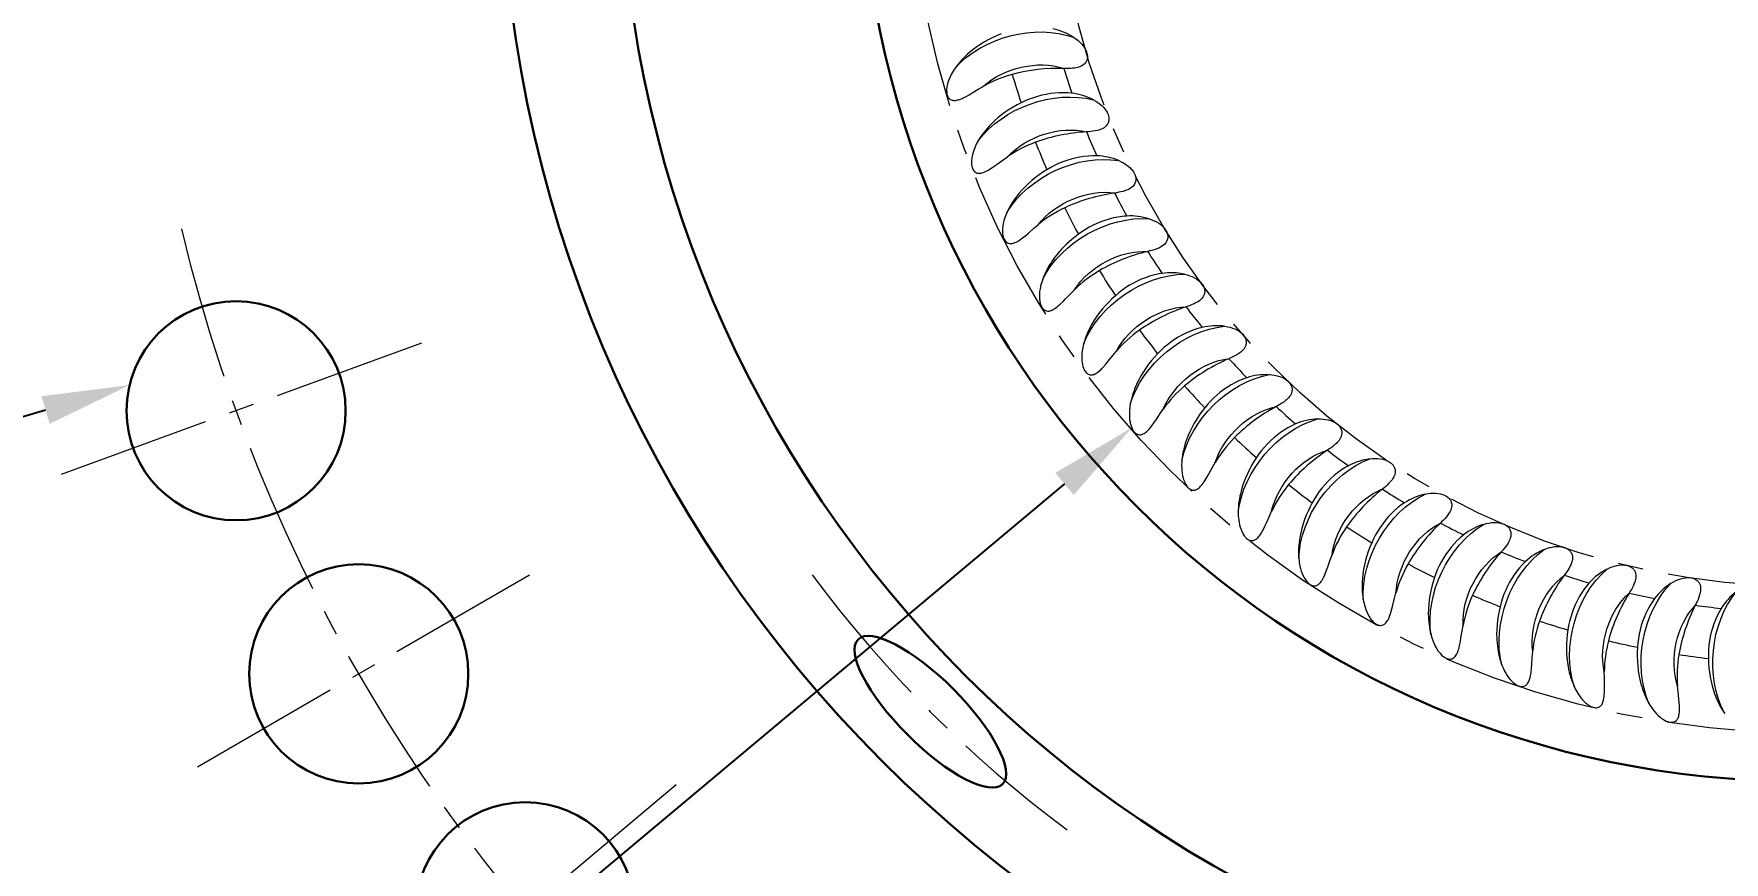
# Model space of a CAD drawing. Extents: x 89 to 513, y 1 to 440.
# Drawn here: x 173.3 to 231.2, y 167.3 to 195.6 of the extents above; entities that cross this region are included whole.
import ezdxf
from ezdxf import colors
from ezdxf.entities.mleader import LeaderData, LeaderLine
from ezdxf.math import Vec2, Vec3

# ---------------------------------------------------------------- set-up
doc = ezdxf.new("R2010")
doc.units = 0
doc.header["$LTSCALE"] = 7
doc.header["$MEASUREMENT"] = 0
doc.linetypes.add('CENTER2', pattern=[1.125, 0.75, -0.125, 0.125, -0.125])
doc.layers.get('0').update_dxf_attribs({"linetype": 'CONTINUOUS', "lineweight": 15})
for name, color, linetype, lineweight in [('1', 1, 'CENTER2', 15), ('3', 3, 'CONTINUOUS', 30), ('8', 252, 'CONTINUOUS', 15)]:
    doc.layers.add(name, color=color, linetype=linetype, lineweight=lineweight)
doc.styles.get("Standard").update_dxf_attribs({"font": 'isocp.shx', "height": 3})

# ---------------------------------------------------------------- blocks, each defined once
blk = doc.blocks.new('A$C60527742')
at = {"layer": '8', "ltscale": 0.000105717}
blk.add_line((-25.221, -7.782), (-25.226, -7.782), dxfattribs=at)
at = {"layer": '8', "ltscale": 0.000105832}
blk.add_line((-24.447, -9.95), (-24.452, -9.95), dxfattribs=at)
at = {"layer": '8', "ltscale": 0.000105631}
blk.add_line((-23.487, -12.043), (-23.491, -12.044), dxfattribs=at)
at = {"layer": '8', "ltscale": 0.000105436}
blk.add_line((-22.348, -14.044), (-22.352, -14.045), dxfattribs=at)
at = {"layer": '8', "ltscale": 0.000105614}
blk.add_line((-21.039, -15.939), (-21.043, -15.94), dxfattribs=at)
at = {"layer": '8', "ltscale": 0.000105789}
blk.add_line((-19.57, -17.712), (-19.574, -17.713), dxfattribs=at)
at = {"layer": '8', "ltscale": 0.000105645}
blk.add_line((-17.952, -19.35), (-17.955, -19.352), dxfattribs=at)
at = {"layer": '8', "ltscale": 0.0001057}
for p, q in [((-16.197, -20.841), (-16.2, -20.843)), ((-5.872, -25.733), (-5.874, -25.737))]:
    blk.add_line(p, q, dxfattribs=at)
at = {"layer": '8', "ltscale": 0.00010581}
blk.add_line((-14.319, -22.173), (-14.322, -22.176), dxfattribs=at)
at = {"layer": '8', "ltscale": 0.000105379}
blk.add_line((-12.332, -23.337), (-12.335, -23.34), dxfattribs=at)
at = {"layer": '8', "ltscale": 0.000105762}
blk.add_line((-10.251, -24.323), (-10.254, -24.326), dxfattribs=at)
at = {"layer": '8', "ltscale": 0.000105744}
blk.add_line((-8.092, -25.124), (-8.095, -25.127), dxfattribs=at)
at = {"layer": '8', "ltscale": 0.0001056}
blk.add_line((-3.607, -26.147), (-3.608, -26.151), dxfattribs=at)
at = {"layer": '8'}
for points in [[(-24.893, -6.713), (-24.813, -6.767), (-24.74, -6.823), (-24.674, -6.882), (-24.615, -6.944), (-24.562, -7.007), (-24.517, -7.073), (-24.497, -7.107), (-24.479, -7.142), (-24.464, -7.175), (-24.451, -7.208), (-24.437, -7.253), (-24.427, -7.299), (-24.421, -7.346), (-24.421, -7.394), (-24.426, -7.444), (-24.432, -7.469), (-24.44, -7.495), (-24.45, -7.52), (-24.462, -7.546), (-24.478, -7.571), (-24.497, -7.597), (-24.531, -7.633), (-24.574, -7.667), (-24.615, -7.693), (-24.661, -7.715), (-24.712, -7.734), (-24.763, -7.749), (-24.804, -7.758), (-24.845, -7.766), (-24.925, -7.776), (-25.003, -7.781), (-25.079, -7.783), (-25.151, -7.783), (-25.221, -7.782)], [(-28.946, -7.766), (-28.983, -7.821), (-29.019, -7.877), (-29.052, -7.932), (-29.082, -7.987), (-29.121, -8.065), (-29.155, -8.145), (-29.185, -8.227), (-29.21, -8.312), (-29.221, -8.359), (-29.23, -8.407), (-29.235, -8.447), (-29.239, -8.487), (-29.24, -8.547), (-29.237, -8.608), (-29.232, -8.637), (-29.226, -8.667), (-29.215, -8.704), (-29.2, -8.74), (-29.181, -8.773), (-29.158, -8.802), (-29.132, -8.826), (-29.103, -8.845), (-29.072, -8.859), (-29.051, -8.866), (-29.029, -8.871), (-29.003, -8.874), (-28.976, -8.875), (-28.939, -8.873), (-28.903, -8.868), (-28.867, -8.86), (-28.831, -8.851), (-28.76, -8.826), (-28.707, -8.804), (-28.654, -8.779), (-28.592, -8.748), (-28.471, -8.681), (-28.367, -8.62), (-28.154, -8.492), (-27.993, -8.398)], [(-24.948, -8.629), (-25.095, -8.617), (-25.242, -8.612), (-25.39, -8.615), (-25.539, -8.625), (-25.687, -8.642), (-25.834, -8.667), (-25.981, -8.698), (-26.126, -8.737), (-26.27, -8.782), (-26.412, -8.833), (-26.551, -8.891), (-26.688, -8.955)], [(-24.213, -8.857), (-24.129, -8.904), (-24.051, -8.954), (-23.98, -9.007), (-23.916, -9.062), (-23.858, -9.121), (-23.807, -9.183), (-23.784, -9.215), (-23.763, -9.248), (-23.745, -9.28), (-23.73, -9.312), (-23.712, -9.355), (-23.698, -9.4), (-23.688, -9.446), (-23.683, -9.494), (-23.685, -9.544), (-23.688, -9.57), (-23.694, -9.597), (-23.701, -9.623), (-23.711, -9.649), (-23.725, -9.676), (-23.741, -9.703), (-23.772, -9.742), (-23.812, -9.78), (-23.851, -9.809), (-23.895, -9.835), (-23.943, -9.858), (-23.993, -9.878), (-24.033, -9.891), (-24.074, -9.902), (-24.153, -9.919), (-24.23, -9.931), (-24.305, -9.939), (-24.377, -9.946), (-24.447, -9.95)], [(-28.159, -10.259), (-28.192, -10.317), (-28.222, -10.376), (-28.25, -10.433), (-28.276, -10.492), (-28.307, -10.573), (-28.335, -10.656), (-28.357, -10.74), (-28.374, -10.826), (-28.381, -10.874), (-28.386, -10.923), (-28.388, -10.963), (-28.388, -11.003), (-28.384, -11.063), (-28.375, -11.123), (-28.368, -11.152), (-28.359, -11.181), (-28.345, -11.217), (-28.327, -11.252), (-28.305, -11.283), (-28.28, -11.31), (-28.252, -11.332), (-28.221, -11.348), (-28.19, -11.359), (-28.168, -11.364), (-28.145, -11.367), (-28.119, -11.368), (-28.092, -11.367), (-28.056, -11.361), (-28.02, -11.353), (-27.985, -11.343), (-27.95, -11.33), (-27.881, -11.299), (-27.83, -11.272), (-27.78, -11.243), (-27.72, -11.206), (-27.606, -11.129), (-27.508, -11.06), (-27.306, -10.913), (-27.155, -10.805)], [(-24.101, -10.771), (-24.248, -10.771), (-24.395, -10.779), (-24.543, -10.795), (-24.69, -10.818), (-24.836, -10.848), (-24.981, -10.885), (-25.124, -10.93), (-25.266, -10.981), (-25.405, -11.038), (-25.541, -11.102), (-25.675, -11.171), (-25.806, -11.247)], [(-23.349, -10.934), (-23.261, -10.973), (-23.179, -11.016), (-23.104, -11.062), (-23.035, -11.112), (-22.972, -11.166), (-22.916, -11.223), (-22.89, -11.253), (-22.867, -11.284), (-22.846, -11.314), (-22.828, -11.344), (-22.806, -11.386), (-22.788, -11.429), (-22.775, -11.475), (-22.766, -11.522), (-22.763, -11.572), (-22.764, -11.598), (-22.767, -11.625), (-22.772, -11.652), (-22.78, -11.679), (-22.791, -11.707), (-22.805, -11.735), (-22.833, -11.777), (-22.869, -11.818), (-22.905, -11.85), (-22.947, -11.881), (-22.993, -11.908), (-23.041, -11.931), (-23.08, -11.948), (-23.119, -11.962), (-23.196, -11.986), (-23.272, -12.005), (-23.346, -12.02), (-23.417, -12.032), (-23.487, -12.043)], [(-27.158, -12.674), (-27.185, -12.735), (-27.211, -12.796), (-27.233, -12.856), (-27.253, -12.916), (-27.278, -13), (-27.298, -13.084), (-27.313, -13.17), (-27.323, -13.258), (-27.325, -13.306), (-27.326, -13.355), (-27.324, -13.395), (-27.321, -13.435), (-27.312, -13.495), (-27.298, -13.554), (-27.288, -13.582), (-27.277, -13.61), (-27.259, -13.645), (-27.238, -13.678), (-27.214, -13.707), (-27.186, -13.731), (-27.156, -13.751), (-27.125, -13.764), (-27.092, -13.773), (-27.07, -13.776), (-27.048, -13.777), (-27.021, -13.775), (-26.995, -13.772), (-26.959, -13.763), (-26.924, -13.752), (-26.89, -13.738), (-26.856, -13.723), (-26.79, -13.686), (-26.742, -13.655), (-26.694, -13.622), (-26.638, -13.58), (-26.531, -13.493), (-26.439, -13.415), (-26.251, -13.252), (-26.11, -13.131)], [(-22.307, -12.927), (-22.216, -12.958), (-22.131, -12.994), (-22.052, -13.034), (-21.979, -13.078), (-21.911, -13.126), (-21.85, -13.178), (-21.822, -13.205), (-21.796, -13.234), (-21.773, -13.262), (-21.752, -13.291), (-21.727, -13.331), (-21.705, -13.372), (-21.688, -13.416), (-21.675, -13.462), (-21.667, -13.512), (-21.666, -13.538), (-21.667, -13.566), (-21.67, -13.592), (-21.676, -13.62), (-21.684, -13.649), (-21.696, -13.678), (-21.719, -13.722), (-21.752, -13.766), (-21.785, -13.802), (-21.824, -13.835), (-21.868, -13.866), (-21.914, -13.894), (-21.951, -13.914), (-21.989, -13.931), (-22.063, -13.962), (-22.137, -13.987), (-22.21, -14.009), (-22.279, -14.027), (-22.348, -14.044)], [(-25.95, -14.993), (-25.972, -15.056), (-25.992, -15.119), (-26.009, -15.18), (-26.024, -15.242), (-26.041, -15.328), (-26.054, -15.414), (-26.061, -15.501), (-26.063, -15.589), (-26.062, -15.637), (-26.058, -15.686), (-26.053, -15.726), (-26.046, -15.765), (-26.032, -15.824), (-26.013, -15.881), (-26.001, -15.909), (-25.987, -15.936), (-25.967, -15.969), (-25.943, -16), (-25.916, -16.027), (-25.886, -16.049), (-25.855, -16.065), (-25.822, -16.076), (-25.789, -16.082), (-25.766, -16.083), (-25.744, -16.082), (-25.718, -16.078), (-25.692, -16.072), (-25.657, -16.061), (-25.623, -16.046), (-25.59, -16.03), (-25.558, -16.011), (-25.496, -15.969), (-25.45, -15.933), (-25.406, -15.896), (-25.353, -15.85), (-25.254, -15.754), (-25.17, -15.669), (-24.996, -15.489), (-24.866, -15.357)], [(-21.865, -14.792), (-22.009, -14.818), (-22.153, -14.852), (-22.295, -14.892), (-22.436, -14.941), (-22.575, -14.996), (-22.711, -15.058), (-22.844, -15.126), (-22.975, -15.201), (-23.102, -15.282), (-23.226, -15.368), (-23.345, -15.46), (-23.461, -15.557)], [(-21.095, -14.822), (-21.002, -14.845), (-20.914, -14.873), (-20.832, -14.906), (-20.755, -14.943), (-20.684, -14.985), (-20.619, -15.032), (-20.588, -15.057), (-20.56, -15.083), (-20.535, -15.109), (-20.511, -15.136), (-20.482, -15.173), (-20.457, -15.213), (-20.436, -15.255), (-20.419, -15.3), (-20.407, -15.349), (-20.404, -15.375), (-20.402, -15.402), (-20.403, -15.429), (-20.406, -15.457), (-20.412, -15.486), (-20.421, -15.517), (-20.441, -15.563), (-20.469, -15.61), (-20.499, -15.648), (-20.535, -15.685), (-20.576, -15.72), (-20.619, -15.751), (-20.654, -15.774), (-20.691, -15.795), (-20.763, -15.832), (-20.834, -15.863), (-20.904, -15.891), (-20.972, -15.916), (-21.039, -15.939)], [(-20.492, -16.642), (-20.634, -16.68), (-20.774, -16.726), (-20.913, -16.779), (-21.049, -16.839), (-21.182, -16.906), (-21.312, -16.98), (-21.439, -17.06), (-21.563, -17.146), (-21.682, -17.237), (-21.798, -17.334), (-21.909, -17.436), (-22.015, -17.543)], [(-19.723, -16.604), (-19.628, -16.619), (-19.538, -16.64), (-19.454, -16.665), (-19.374, -16.696), (-19.299, -16.731), (-19.23, -16.772), (-19.198, -16.794), (-19.167, -16.818), (-19.14, -16.841), (-19.114, -16.866), (-19.082, -16.901), (-19.054, -16.938), (-19.029, -16.978), (-19.008, -17.022), (-18.992, -17.069), (-18.986, -17.095), (-18.982, -17.122), (-18.981, -17.148), (-18.981, -17.177), (-18.985, -17.207), (-18.991, -17.238), (-19.007, -17.285), (-19.031, -17.334), (-19.058, -17.375), (-19.09, -17.415), (-19.128, -17.453), (-19.168, -17.488), (-19.201, -17.514), (-19.235, -17.538), (-19.304, -17.581), (-19.372, -17.619), (-19.439, -17.653), (-19.505, -17.683), (-19.57, -17.712)], [(-24.544, -17.198), (-24.561, -17.262), (-24.575, -17.327), (-24.587, -17.39), (-24.597, -17.453), (-24.606, -17.539), (-24.611, -17.626), (-24.611, -17.713), (-24.606, -17.801), (-24.6, -17.849), (-24.592, -17.897), (-24.583, -17.936), (-24.573, -17.975), (-24.554, -18.033), (-24.529, -18.088), (-24.515, -18.114), (-24.499, -18.14), (-24.476, -18.171), (-24.449, -18.2), (-24.42, -18.225), (-24.389, -18.244), (-24.356, -18.258), (-24.323, -18.266), (-24.289, -18.268), (-24.267, -18.267), (-24.244, -18.264), (-24.218, -18.258), (-24.193, -18.25), (-24.159, -18.236), (-24.127, -18.219), (-24.095, -18.199), (-24.065, -18.178), (-24.007, -18.13), (-23.964, -18.091), (-23.923, -18.05), (-23.875, -17.999), (-23.785, -17.895), (-23.708, -17.803), (-23.551, -17.609), (-23.433, -17.465)], [(-18.964, -18.365), (-19.102, -18.415), (-19.238, -18.473), (-19.371, -18.538), (-19.501, -18.61), (-19.628, -18.688), (-19.751, -18.773), (-19.871, -18.863), (-19.986, -18.96), (-20.098, -19.061), (-20.204, -19.168), (-20.306, -19.279), (-20.403, -19.395)], [(-18.201, -18.26), (-18.105, -18.267), (-18.014, -18.279), (-17.927, -18.297), (-17.845, -18.321), (-17.768, -18.349), (-17.695, -18.384), (-17.661, -18.403), (-17.628, -18.424), (-17.599, -18.445), (-17.571, -18.468), (-17.536, -18.5), (-17.505, -18.534), (-17.477, -18.572), (-17.452, -18.614), (-17.432, -18.66), (-17.424, -18.685), (-17.418, -18.711), (-17.414, -18.738), (-17.412, -18.766), (-17.413, -18.796), (-17.416, -18.828), (-17.428, -18.876), (-17.448, -18.927), (-17.471, -18.97), (-17.5, -19.012), (-17.534, -19.054), (-17.571, -19.092), (-17.602, -19.121), (-17.634, -19.148), (-17.698, -19.197), (-17.763, -19.24), (-17.827, -19.28), (-17.889, -19.316), (-17.952, -19.35)], [(-22.952, -19.271), (-22.963, -19.337), (-22.971, -19.403), (-22.978, -19.466), (-22.982, -19.53), (-22.984, -19.617), (-22.981, -19.704), (-22.974, -19.791), (-22.96, -19.878), (-22.95, -19.925), (-22.938, -19.972), (-22.926, -20.011), (-22.913, -20.049), (-22.889, -20.104), (-22.86, -20.157), (-22.843, -20.182), (-22.825, -20.206), (-22.799, -20.235), (-22.77, -20.262), (-22.739, -20.284), (-22.706, -20.3), (-22.672, -20.311), (-22.638, -20.316), (-22.605, -20.316), (-22.582, -20.313), (-22.56, -20.308), (-22.535, -20.299), (-22.511, -20.289), (-22.478, -20.272), (-22.447, -20.252), (-22.418, -20.23), (-22.389, -20.206), (-22.335, -20.154), (-22.296, -20.111), (-22.259, -20.067), (-22.216, -20.011), (-22.135, -19.9), (-22.066, -19.801), (-21.927, -19.594), (-21.821, -19.441)], [(-17.291, -19.947), (-17.424, -20.01), (-17.554, -20.079), (-17.681, -20.156), (-17.805, -20.238), (-17.924, -20.328), (-18.04, -20.423), (-18.151, -20.523), (-18.258, -20.629), (-18.36, -20.74), (-18.457, -20.856), (-18.548, -20.975), (-18.635, -21.099)], [(-16.54, -19.777), (-16.444, -19.775), (-16.352, -19.78), (-16.264, -19.79), (-16.18, -19.806), (-16.101, -19.828), (-16.026, -19.856), (-15.99, -19.873), (-15.955, -19.891), (-15.924, -19.909), (-15.895, -19.929), (-15.857, -19.958), (-15.823, -19.989), (-15.791, -20.025), (-15.763, -20.064), (-15.739, -20.108), (-15.729, -20.132), (-15.721, -20.158), (-15.715, -20.184), (-15.71, -20.212), (-15.708, -20.242), (-15.709, -20.274), (-15.716, -20.323), (-15.732, -20.376), (-15.751, -20.42), (-15.776, -20.465), (-15.806, -20.509), (-15.84, -20.551), (-15.868, -20.582), (-15.898, -20.612), (-15.958, -20.666), (-16.018, -20.715), (-16.079, -20.76), (-16.138, -20.801), (-16.197, -20.841)], [(-21.185, -21.198), (-21.19, -21.265), (-21.193, -21.331), (-21.194, -21.395), (-21.192, -21.459), (-21.187, -21.545), (-21.177, -21.632), (-21.162, -21.718), (-21.141, -21.803), (-21.126, -21.85), (-21.11, -21.896), (-21.095, -21.933), (-21.078, -21.969), (-21.049, -22.022), (-21.016, -22.073), (-20.997, -22.096), (-20.977, -22.118), (-20.949, -22.146), (-20.918, -22.169), (-20.884, -22.188), (-20.85, -22.202), (-20.816, -22.21), (-20.781, -22.212), (-20.748, -22.208), (-20.726, -22.204), (-20.705, -22.197), (-20.68, -22.186), (-20.657, -22.174), (-20.626, -22.154), (-20.597, -22.131), (-20.569, -22.107), (-20.543, -22.08), (-20.494, -22.023), (-20.459, -21.977), (-20.426, -21.93), (-20.387, -21.872), (-20.316, -21.753), (-20.257, -21.649), (-20.136, -21.431), (-20.044, -21.269)], [(-15.487, -21.379), (-15.614, -21.452), (-15.738, -21.533), (-15.857, -21.62), (-15.973, -21.713), (-16.084, -21.813), (-16.191, -21.917), (-16.293, -22.027), (-16.39, -22.142), (-16.482, -22.262), (-16.569, -22.385), (-16.65, -22.512), (-16.725, -22.643)], [(-14.754, -21.143), (-14.658, -21.133), (-14.566, -21.13), (-14.477, -21.132), (-14.393, -21.141), (-14.311, -21.156), (-14.234, -21.177), (-14.197, -21.191), (-14.161, -21.206), (-14.128, -21.221), (-14.097, -21.238), (-14.058, -21.264), (-14.021, -21.292), (-13.986, -21.325), (-13.955, -21.361), (-13.927, -21.403), (-13.915, -21.426), (-13.904, -21.451), (-13.896, -21.477), (-13.889, -21.504), (-13.884, -21.534), (-13.882, -21.566), (-13.885, -21.615), (-13.896, -21.669), (-13.911, -21.715), (-13.932, -21.762), (-13.959, -21.809), (-13.989, -21.854), (-14.014, -21.887), (-14.041, -21.919), (-14.096, -21.978), (-14.152, -22.032), (-14.208, -22.083), (-14.264, -22.129), (-14.319, -22.173)], [(-12.855, -22.349), (-12.76, -22.33), (-12.669, -22.319), (-12.581, -22.314), (-12.495, -22.315), (-12.413, -22.323), (-12.334, -22.337), (-12.296, -22.347), (-12.259, -22.359), (-12.225, -22.372), (-12.193, -22.386), (-12.151, -22.408), (-12.111, -22.433), (-12.074, -22.462), (-12.04, -22.496), (-12.009, -22.536), (-11.994, -22.558), (-11.982, -22.582), (-11.971, -22.606), (-11.962, -22.633), (-11.955, -22.662), (-11.95, -22.694), (-11.949, -22.743), (-11.955, -22.798), (-11.966, -22.845), (-11.983, -22.894), (-12.005, -22.943), (-12.031, -22.99), (-12.053, -23.025), (-12.077, -23.059), (-12.127, -23.123), (-12.178, -23.182), (-12.23, -23.237), (-12.281, -23.288), (-12.332, -23.337)], [(-19.257, -22.964), (-19.256, -23.031), (-19.253, -23.097), (-19.248, -23.161), (-19.241, -23.224), (-19.228, -23.31), (-19.211, -23.395), (-19.188, -23.479), (-19.16, -23.563), (-19.142, -23.608), (-19.121, -23.652), (-19.103, -23.688), (-19.083, -23.723), (-19.05, -23.773), (-19.012, -23.82), (-18.991, -23.842), (-18.97, -23.863), (-18.939, -23.887), (-18.906, -23.908), (-18.871, -23.924), (-18.836, -23.934), (-18.801, -23.939), (-18.766, -23.938), (-18.733, -23.932), (-18.712, -23.925), (-18.691, -23.917), (-18.668, -23.904), (-18.645, -23.89), (-18.616, -23.867), (-18.589, -23.842), (-18.564, -23.815), (-18.54, -23.787), (-18.496, -23.726), (-18.465, -23.677), (-18.437, -23.627), (-18.403, -23.565), (-18.343, -23.441), (-18.293, -23.332), (-18.191, -23.104), (-18.114, -22.935)], [(-13.565, -22.647), (-13.685, -22.731), (-13.801, -22.822), (-13.913, -22.92), (-14.02, -23.023), (-14.122, -23.131), (-14.219, -23.245), (-14.311, -23.364), (-14.398, -23.486), (-14.479, -23.613), (-14.555, -23.744), (-14.624, -23.878), (-14.688, -24.015)], [(-10.858, -23.384), (-10.766, -23.358), (-10.676, -23.338), (-10.588, -23.325), (-10.503, -23.319), (-10.42, -23.32), (-10.34, -23.327), (-10.302, -23.334), (-10.264, -23.342), (-10.229, -23.352), (-10.195, -23.364), (-10.152, -23.382), (-10.11, -23.404), (-10.071, -23.429), (-10.033, -23.46), (-9.999, -23.496), (-9.983, -23.517), (-9.968, -23.54), (-9.955, -23.563), (-9.944, -23.589), (-9.934, -23.618), (-9.927, -23.649), (-9.921, -23.698), (-9.922, -23.753), (-9.929, -23.801), (-9.942, -23.851), (-9.96, -23.902), (-9.981, -23.951), (-10, -23.988), (-10.021, -24.024), (-10.065, -24.092), (-10.111, -24.155), (-10.158, -24.214), (-10.204, -24.269), (-10.251, -24.323)], [(-11.539, -23.743), (-11.652, -23.838), (-11.759, -23.938), (-11.862, -24.045), (-11.96, -24.157), (-12.052, -24.274), (-12.139, -24.396), (-12.221, -24.522), (-12.296, -24.652), (-12.366, -24.785), (-12.43, -24.922), (-12.488, -25.061), (-12.539, -25.203)], [(-8.779, -24.241), (-8.689, -24.207), (-8.601, -24.18), (-8.515, -24.159), (-8.43, -24.146), (-8.348, -24.139), (-8.268, -24.14), (-8.229, -24.143), (-8.19, -24.148), (-8.155, -24.155), (-8.12, -24.163), (-8.075, -24.178), (-8.032, -24.196), (-7.99, -24.218), (-7.951, -24.245), (-7.913, -24.278), (-7.895, -24.298), (-7.878, -24.319), (-7.864, -24.341), (-7.85, -24.366), (-7.838, -24.394), (-7.828, -24.424), (-7.818, -24.472), (-7.814, -24.528), (-7.817, -24.576), (-7.825, -24.627), (-7.838, -24.679), (-7.856, -24.729), (-7.872, -24.768), (-7.889, -24.806), (-7.927, -24.878), (-7.967, -24.944), (-8.009, -25.007), (-8.05, -25.066), (-8.092, -25.124)], [(-17.182, -24.555), (-17.176, -24.621), (-17.167, -24.687), (-17.157, -24.75), (-17.144, -24.813), (-17.124, -24.897), (-17.099, -24.981), (-17.069, -25.062), (-17.033, -25.143), (-17.011, -25.186), (-16.987, -25.229), (-16.966, -25.263), (-16.943, -25.296), (-16.905, -25.343), (-16.864, -25.387), (-16.841, -25.407), (-16.818, -25.425), (-16.785, -25.447), (-16.75, -25.465), (-16.714, -25.478), (-16.678, -25.485), (-16.643, -25.487), (-16.609, -25.483), (-16.576, -25.474), (-16.555, -25.465), (-16.536, -25.455), (-16.513, -25.44), (-16.492, -25.424), (-16.465, -25.399), (-16.441, -25.372), (-16.418, -25.343), (-16.397, -25.312), (-16.358, -25.248), (-16.332, -25.196), (-16.307, -25.144), (-16.28, -25.079), (-16.23, -24.951), (-16.19, -24.838), (-16.108, -24.602), (-16.046, -24.427)], [(-9.426, -24.658), (-9.53, -24.762), (-9.628, -24.872), (-9.721, -24.987), (-9.809, -25.107), (-9.891, -25.232), (-9.967, -25.361), (-10.037, -25.494), (-10.101, -25.63), (-10.159, -25.769), (-10.211, -25.911), (-10.256, -26.054), (-10.294, -26.2)], [(-6.632, -24.914), (-6.546, -24.872), (-6.461, -24.837), (-6.377, -24.809), (-6.294, -24.789), (-6.213, -24.775), (-6.133, -24.769), (-6.093, -24.768), (-6.054, -24.77), (-6.018, -24.774), (-5.983, -24.779), (-5.937, -24.789), (-5.893, -24.804), (-5.849, -24.822), (-5.807, -24.846), (-5.767, -24.876), (-5.747, -24.893), (-5.729, -24.913), (-5.712, -24.934), (-5.696, -24.958), (-5.682, -24.984), (-5.669, -25.013), (-5.655, -25.061), (-5.647, -25.115), (-5.645, -25.164), (-5.649, -25.215), (-5.658, -25.268), (-5.671, -25.32), (-5.683, -25.36), (-5.697, -25.399), (-5.729, -25.474), (-5.763, -25.544), (-5.799, -25.61), (-5.835, -25.673), (-5.872, -25.733)], [(-7.241, -25.386), (-7.335, -25.499), (-7.424, -25.617), (-7.507, -25.74), (-7.583, -25.867), (-7.654, -25.998), (-7.719, -26.133), (-7.777, -26.272), (-7.829, -26.413), (-7.874, -26.556), (-7.913, -26.702), (-7.946, -26.849), (-7.972, -26.998)], [(-4.436, -25.398), (-4.353, -25.348), (-4.271, -25.306), (-4.19, -25.271), (-4.11, -25.243), (-4.03, -25.222), (-3.951, -25.209), (-3.911, -25.205), (-3.872, -25.203), (-3.836, -25.204), (-3.801, -25.206), (-3.754, -25.213), (-3.708, -25.223), (-3.664, -25.237), (-3.62, -25.257), (-3.577, -25.284), (-3.556, -25.3), (-3.536, -25.318), (-3.517, -25.337), (-3.5, -25.359), (-3.483, -25.384), (-3.468, -25.412), (-3.449, -25.458), (-3.436, -25.512), (-3.431, -25.56), (-3.43, -25.612), (-3.434, -25.665), (-3.442, -25.718), (-3.451, -25.759), (-3.462, -25.799), (-3.487, -25.876), (-3.515, -25.949), (-3.545, -26.018), (-3.575, -26.084), (-3.607, -26.147)], [(-14.977, -25.959), (-14.964, -26.024), (-14.95, -26.089), (-14.934, -26.151), (-14.916, -26.212), (-14.888, -26.295), (-14.856, -26.376), (-14.82, -26.455), (-14.777, -26.532), (-14.751, -26.573), (-14.724, -26.613), (-14.7, -26.645), (-14.674, -26.676), (-14.632, -26.72), (-14.587, -26.76), (-14.563, -26.778), (-14.538, -26.794), (-14.503, -26.813), (-14.467, -26.828), (-14.43, -26.837), (-14.394, -26.842), (-14.358, -26.84), (-14.324, -26.833), (-14.293, -26.822), (-14.273, -26.811), (-14.254, -26.799), (-14.233, -26.783), (-14.214, -26.765), (-14.189, -26.737), (-14.167, -26.708), (-14.147, -26.677), (-14.128, -26.645), (-14.095, -26.577), (-14.073, -26.524), (-14.054, -26.47), (-14.032, -26.403), (-13.994, -26.27), (-13.963, -26.154), (-13.903, -25.912), (-13.856, -25.732)], [(-5.001, -25.921), (-5.085, -26.041), (-5.163, -26.166), (-5.235, -26.296), (-5.3, -26.429), (-5.359, -26.566), (-5.412, -26.707), (-5.458, -26.849), (-5.497, -26.995), (-5.53, -27.142), (-5.556, -27.29), (-5.576, -27.439), (-5.588, -27.59)], [(-2.723, -26.258), (-2.796, -26.385), (-2.863, -26.517), (-2.923, -26.652), (-2.976, -26.791), (-3.023, -26.932), (-3.063, -27.077), (-3.097, -27.223), (-3.123, -27.371), (-3.143, -27.52), (-3.156, -27.67), (-3.163, -27.821), (-3.163, -27.972)], [(-12.657, -27.166), (-12.639, -27.23), (-12.619, -27.293), (-12.598, -27.353), (-12.575, -27.413), (-12.54, -27.492), (-12.501, -27.57), (-12.457, -27.646), (-12.408, -27.719), (-12.379, -27.758), (-12.348, -27.795), (-12.321, -27.825), (-12.293, -27.854), (-12.248, -27.894), (-12.199, -27.929), (-12.174, -27.945), (-12.147, -27.959), (-12.111, -27.975), (-12.074, -27.986), (-12.036, -27.993), (-12, -27.994), (-11.964, -27.99), (-11.931, -27.98), (-11.901, -27.965), (-11.882, -27.953), (-11.864, -27.939), (-11.845, -27.921), (-11.827, -27.902), (-11.805, -27.872), (-11.785, -27.841), (-11.768, -27.808), (-11.752, -27.775), (-11.725, -27.705), (-11.708, -27.649), (-11.693, -27.594), (-11.677, -27.525), (-11.651, -27.39), (-11.631, -27.272), (-11.592, -27.025), (-11.561, -26.842)], [(-10.241, -28.165), (-10.218, -28.228), (-10.192, -28.289), (-10.166, -28.347), (-10.138, -28.404), (-10.096, -28.481), (-10.051, -28.555), (-10.001, -28.626), (-9.945, -28.695), (-9.913, -28.731), (-9.879, -28.766), (-9.849, -28.793), (-9.819, -28.819), (-9.77, -28.855), (-9.718, -28.886), (-9.692, -28.9), (-9.664, -28.912), (-9.627, -28.924), (-9.589, -28.932), (-9.551, -28.935), (-9.514, -28.933), (-9.479, -28.926), (-9.447, -28.913), (-9.418, -28.896), (-9.4, -28.882), (-9.384, -28.867), (-9.366, -28.847), (-9.35, -28.826), (-9.331, -28.795), (-9.314, -28.762), (-9.299, -28.728), (-9.287, -28.693), (-9.266, -28.621), (-9.254, -28.565), (-9.244, -28.508), (-9.234, -28.438), (-9.219, -28.301), (-9.21, -28.182), (-9.192, -27.933), (-9.177, -27.747)], [(-7.748, -28.951), (-7.719, -29.011), (-7.688, -29.07), (-7.657, -29.125), (-7.624, -29.18), (-7.576, -29.252), (-7.524, -29.322), (-7.468, -29.389), (-7.407, -29.453), (-7.371, -29.486), (-7.334, -29.517), (-7.302, -29.542), (-7.27, -29.565), (-7.218, -29.597), (-7.164, -29.623), (-7.136, -29.634), (-7.108, -29.644), (-7.069, -29.653), (-7.031, -29.658), (-6.992, -29.658), (-6.956, -29.652), (-6.922, -29.642), (-6.891, -29.627), (-6.864, -29.607), (-6.847, -29.592), (-6.832, -29.575), (-6.816, -29.554), (-6.802, -29.531), (-6.785, -29.499), (-6.772, -29.465), (-6.76, -29.429), (-6.751, -29.394), (-6.736, -29.32), (-6.729, -29.262), (-6.724, -29.205), (-6.72, -29.135), (-6.717, -28.997), (-6.718, -28.877), (-6.723, -28.628), (-6.724, -28.442)], [(-5.195, -29.516), (-5.161, -29.573), (-5.125, -29.629), (-5.089, -29.682), (-5.052, -29.733), (-4.997, -29.801), (-4.939, -29.866), (-4.878, -29.928), (-4.811, -29.986), (-4.773, -30.016), (-4.734, -30.044), (-4.7, -30.066), (-4.665, -30.086), (-4.611, -30.113), (-4.555, -30.135), (-4.526, -30.144), (-4.497, -30.15), (-4.458, -30.156), (-4.419, -30.158), (-4.381, -30.154), (-4.345, -30.146), (-4.312, -30.132), (-4.283, -30.114), (-4.257, -30.093), (-4.242, -30.076), (-4.229, -30.058), (-4.215, -30.035), (-4.202, -30.012), (-4.189, -29.978), (-4.178, -29.943), (-4.169, -29.907), (-4.163, -29.87), (-4.155, -29.795), (-4.153, -29.738), (-4.153, -29.68), (-4.155, -29.61), (-4.165, -29.472), (-4.176, -29.353), (-4.202, -29.105), (-4.22, -28.919)]]:
    blk.add_lwpolyline(points, dxfattribs=at)
for centre, radius, start, end in [((-25.986, -10.207), 3.866, 110.92209, 129.70474), ((-26.049, -8.52), 2.145, 57.39051, 78.07503), ((-26.606, -9.433), 2.873, 130.04355, 144.5281), ((-25.92, -12.002), 4.158, 104.96972, 119.90895), ((-25.422, -13.872), 6.094, 88.15209, 104.94721), ((0, 0), 28.15, 196.47816, 198.5494), ((0, 0), 26.399, 197.14371, 199.08001), ((-25.207, -10.758), 2.145, 62.39051, 83.07504), ((-24.997, -12.433), 3.866, 115.92209, 134.70475), ((-25.683, -11.716), 2.873, 135.04354, 149.5281), ((-24.775, -14.215), 4.158, 109.96972, 124.90895), ((-24.116, -16.035), 6.094, 93.15209, 109.94721), ((0, 0), 28.15, 201.47816, 203.5494), ((0, 0), 26.399, 202.14371, 204.08001), ((-24.173, -12.914), 2.145, 67.39051, 88.07504), ((-23.819, -14.564), 3.866, 120.92209, 139.70475), ((-24.564, -13.91), 2.873, 140.04354, 154.5281), ((-22.627, -18.076), 6.094, 98.15209, 114.94721), ((0, 0), 26.399, 207.14371, 209.08001), ((-23.442, -16.321), 4.158, 114.96971, 129.90895), ((0, 0), 28.15, 206.47816, 208.5494), ((-22.769, -16.096), 3.289, 106.05118, 126.54195), ((-22.886, -15.704), 2.879, 93.67301, 105.96007), ((-22.956, -14.972), 2.145, 72.39051, 93.07504), ((-22.557, -16.497), 3.734, 129.9078, 144.93519), ((-22.177, -16.912), 4.298, 126.4052, 130.24337), ((-23.259, -15.998), 2.873, 145.04355, 159.5281), ((-20.966, -19.979), 6.094, 103.15209, 119.94721), ((0, 0), 26.399, 212.14371, 214.08001), ((-21.93, -18.302), 4.158, 119.96971, 134.90895), ((0, 0), 28.15, 211.47816, 213.5494), ((-21.564, -16.916), 2.145, 77.39051, 98.07504), ((-20.928, -18.479), 3.866, 130.92209, 149.70475), ((-19.145, -21.73), 6.094, 108.15209, 124.94721), ((0, 0), 26.399, 217.14371, 219.08001), ((-21.776, -17.964), 2.873, 150.04355, 164.5281), ((-20.252, -20.143), 4.158, 124.96971, 139.90895), ((0, 0), 28.15, 216.47816, 218.5494), ((-20.007, -18.731), 2.145, 82.39051, 103.07504), ((-19.238, -20.233), 3.866, 135.92209, 154.70474), ((-17.178, -23.316), 6.094, 113.15209, 129.94721), ((0, 0), 26.399, 222.14371, 224.08001), ((-18.299, -20.403), 2.145, 87.39051, 108.07503), ((-20.127, -19.793), 2.873, 155.04355, 169.5281), ((-18.419, -21.832), 4.158, 129.96971, 144.90895), ((0, 0), 28.15, 221.47816, 223.5494), ((-17.401, -21.832), 3.866, 140.92209, 159.70475), ((-15.08, -24.725), 6.094, 118.15209, 134.94721), ((0, 0), 26.399, 227.14371, 229.08001), ((-16.451, -21.92), 2.145, 92.39051, 113.07503), ((-18.326, -21.472), 2.873, 160.04354, 174.5281), ((-16.446, -23.354), 4.158, 134.96971, 149.90895), ((0, 0), 28.15, 226.47816, 228.5494), ((-15.432, -23.266), 3.866, 145.92209, 164.70475), ((-12.868, -25.945), 6.094, 123.15209, 139.94721), ((0, 0), 26.399, 232.14371, 234.08001), ((-14.478, -23.271), 2.145, 97.39051, 118.07503), ((-16.384, -22.988), 2.873, 165.04355, 179.5281), ((-14.348, -24.698), 4.158, 139.96971, 154.90895), ((0, 0), 28.15, 231.47816, 233.5494), ((-10.558, -26.968), 6.094, 128.15209, 144.94721), ((0, 0), 26.399, 237.14371, 239.08002), ((-12.394, -24.444), 2.145, 102.39051, 123.07504), ((-13.346, -24.522), 3.866, 150.92209, 169.70474), ((-12.141, -25.855), 4.158, 144.96971, 159.90895), ((0, 0), 28.15, 236.47816, 238.5494), ((-8.167, -27.785), 6.094, 133.15209, 149.94721), ((0, 0), 26.399, 242.1437, 244.08002), ((-10.217, -25.431), 2.145, 107.39051, 128.07504), ((-14.318, -24.328), 2.873, 170.04354, 184.5281), ((-11.157, -25.592), 3.866, 155.92209, 174.70475), ((-7.962, -26.225), 2.145, 112.39051, 133.07504), ((-9.841, -26.815), 4.158, 149.96971, 164.90895), ((0, 0), 28.15, 241.47816, 243.5494), ((-5.715, -28.391), 6.094, 138.15209, 154.94721), ((0, 0), 26.399, 247.14371, 249.08001), ((-12.144, -25.484), 2.873, 175.04354, 189.5281), ((-8.885, -26.467), 3.866, 160.92209, 179.70475), ((-3.218, -28.781), 6.094, 143.15209, 159.94721), ((0, 0), 26.399, 252.14371, 254.08001), ((-5.646, -26.819), 2.145, 117.39051, 138.07504), ((-3.287, -27.209), 2.145, 122.39051, 143.07504), ((-7.467, -27.57), 4.158, 154.96971, 169.90895), ((0, 0), 28.15, 246.47816, 248.5494), ((-0.698, -28.952), 6.094, 148.15209, 164.94721), ((0, 0), 26.399, 257.14371, 259.08001), ((-0.903, -27.392), 2.145, 127.39051, 148.07504), ((-9.876, -26.445), 2.873, 180.04354, 194.5281), ((-6.546, -27.14), 3.864, 165.93105, 184.72149), ((1.828, -28.903), 6.094, 153.15209, 169.94721), ((0, 0), 26.399, 262.14371, 264.08001), ((-5.036, -28.116), 4.158, 159.96971, 174.90895), ((0, 0), 28.15, 251.47816, 253.5494), ((-4.154, -27.608), 3.866, 170.92209, 189.70475), ((-7.534, -27.205), 2.873, 185.04354, 199.5281), ((-2.566, -28.448), 4.158, 164.96971, 179.90895), ((0, 0), 28.15, 256.47816, 258.5494), ((-1.732, -27.865), 3.866, 175.92209, 194.70475), ((-5.134, -27.758), 2.873, 190.04355, 204.5281), ((-0.077, -28.564), 4.158, 169.96971, 184.90895), ((0, 0), 28.15, 261.47816, 263.5494), ((0.704, -27.91), 3.866, 180.92209, 199.70475), ((-2.695, -28.1), 2.873, 195.04354, 209.5281), ((-0.236, -28.228), 2.873, 200.04355, 214.5281)]:
    blk.add_arc(centre, radius, start, end, dxfattribs=at)
at = {"layer": '8', "extrusion": (0, 0, -1)}
for centre, major_axis, start_param, end_param in [((-26.539, -8.751), (-2.936, -0.787), 0.821964, 2.341594), ((-26.393, -9.297), (-2.164, -0.58), 0.944614, 2.318961), ((-25.676, -11.031), (-2.857, -1.04), 0.821964, 2.341594), ((-25.482, -11.562), (-2.105, -0.766), 0.944614, 2.318961), ((-24.617, -13.227), (-2.755, -1.285), 0.821964, 2.341594), ((-24.378, -13.739), (-2.03, -0.947), 0.944614, 2.318961), ((-23.37, -15.322), (-2.633, -1.52), 0.821964, 2.341594), ((-23.087, -15.812), (-1.94, -1.12), 0.944614, 2.318961), ((-21.946, -17.3), (-2.49, -1.744), 0.821964, 2.341594), ((-21.621, -17.764), (-1.835, -1.285), 0.944614, 2.318961), ((-20.355, -19.147), (-2.329, -1.954), 0.821964, 2.341594), ((-19.991, -19.58), (-1.716, -1.44), 0.944614, 2.318961), ((-18.608, -20.848), (-2.15, -2.15), 0.821964, 2.341594), ((-18.208, -21.248), (-1.584, -1.584), 0.944614, 2.318961), ((-16.72, -22.391), (-1.954, -2.329), 0.821964, 2.341594), ((-16.287, -22.754), (-1.44, -1.716), 0.944614, 2.318961), ((-14.705, -23.763), (-1.744, -2.49), 0.821964, 2.341594), ((-14.242, -24.087), (-1.285, -1.835), 0.944614, 2.318961), ((-12.578, -24.954), (-1.52, -2.633), 0.821964, 2.341594), ((-12.088, -25.237), (-1.12, -1.94), 0.944614, 2.318961), ((-10.356, -25.955), (-1.285, -2.755), 0.821964, 2.341594), ((-8.054, -26.759), (-1.04, -2.857), 0.821964, 2.341594), ((-9.843, -26.194), (-0.947, -2.03), 0.944614, 2.318961), ((-7.522, -26.953), (-0.766, -2.105), 0.944614, 2.318961), ((-5.691, -27.359), (-0.787, -2.936), 0.821964, 2.341594), ((-3.285, -27.751), (-0.528, -2.994), 0.821964, 2.341594), ((-5.145, -27.506), (-0.58, -2.164), 0.944614, 2.318961), ((-0.854, -27.932), (-0.265, -3.028), 0.821964, 2.341594), ((-2.728, -27.849), (-0.389, -2.206), 0.944614, 2.318961)]:
    blk.add_ellipse(centre, major_axis=major_axis, ratio=0.707107, start_param=start_param, end_param=end_param, dxfattribs=at)

msp = doc.modelspace()

# ---------------------------------------------------------------- linework, layer by layer
at = {"layer": '1'}
for p, q in [((186.588, 185.011), (173.902, 180.394)), ((190.29, 177.072), (178.598, 170.322)), ((195.314, 169.897), (184.972, 161.22))]:
    msp.add_line(p, q, dxfattribs=at)
for radius in [30.5, 25.5]:
    msp.add_circle((233.807, 202.197), radius, dxfattribs=at)
for radius, start, end in [(57, 193.46273, 347.32974), (42.14, 216.57666, 233.42334)]:
    msp.add_arc((233.807, 202.197), radius, start, end, dxfattribs=at)
at = {"layer": '3'}
for centre, radius in [((233.807, 202.197), 44.5), ((233.807, 202.197), 40.413), ((233.807, 202.197), 32.175), ((180.245, 182.702), 3.75), ((184.444, 173.697), 3.75), ((190.143, 165.558), 3.75)]:
    msp.add_circle(centre, radius, dxfattribs=at)
msp.add_ellipse((204.01, 172.4), major_axis=(-2.475, 2.475), ratio=0.316357, dxfattribs=at)

# ---------------------------------------------------------------- block references
msp.add_blockref('A$C60527742', (233.807, 202.197))

# ---------------------------------------------------------------- leaders
ml = msp.add_multileader_mtext('Standard')
ml.set_content('', color=256)
ml.set_leader_properties()
ml.build(insert=Vec2(0, 0))
ml.multileader.update_dxf_attribs({"text_right_attachment_type": 6, "dogleg_length": 0.36, "arrow_head_size": 3})
ctx = ml.context
ctx.base_point, ctx.arrow_head_size, ctx.plane_origin = Vec3(119.436, 180.566), 3, Vec3(193.128, 126.574)
ctx.right_attachment, ctx.text_align_type = 6, 2
notes = []
notes.append((ctx, [(0, (1, 1, 0), (159.693, 178.566), (-1, 0), 36.257, [(0, [(176.599, 183.58)], 0, [])])]))
ctx.mtext.insert, ctx.mtext.alignment, ctx.mtext.flow_direction = Vec3(121.436, 182.566), 3, 5
ml = msp.add_multileader_mtext('Standard')
ml.set_content('', color=256)
ml.set_leader_properties()
ml.build(insert=Vec2(0, 0))
ml.multileader.update_dxf_attribs({"text_right_attachment_type": 6, "dogleg_length": 0.36, "arrow_head_size": 3})
ctx = ml.context
ctx.base_point, ctx.arrow_head_size, ctx.plane_origin = Vec3(111.344, 146.59), 3, Vec3(199.451, 92.597)
ctx.right_attachment, ctx.text_align_type = 6, 2
notes.append((ctx, [(0, (1, 1, 0), (166.017, 144.59), (-1, 0), 50.672, [(0, [(210.907, 182.121)], 0, [])])]))
ctx.mtext.insert, ctx.mtext.alignment, ctx.mtext.flow_direction = Vec3(113.344, 148.59), 3, 5
for ctx, leaders in notes:
    for number, flags, end, landing, length, lines in leaders:
        leader = LeaderData()
        leader.index, (leader.has_last_leader_line, leader.has_dogleg_vector, leader.attachment_direction) = number, flags
        leader.last_leader_point, leader.dogleg_vector, leader.dogleg_length = Vec3(end), Vec3(landing), length
        for number, points, colour, breaks in lines:
            line = LeaderLine()
            line.index, line.vertices, line.color, line.breaks = number, Vec3.list(points), colors.encode_raw_color(colour), breaks
            leader.lines.append(line)
        ctx.leaders.append(leader)

doc.saveas('drawing.dxf')
